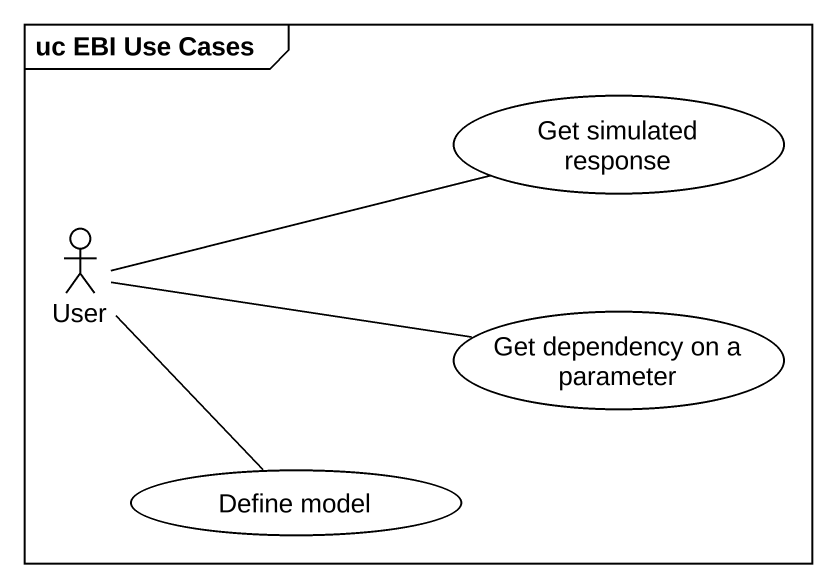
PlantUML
@startuml
mainframe uc EBI Use Cases
usecase "Get simulated response" as Get_simulated_response
actor User
usecase "Get dependency on a parameter" as Get_dependency_on_a
usecase "Define model" as Define_model
User -right- Get_simulated_response
User -right- Get_dependency_on_a
User -- Define_model
@enduml
